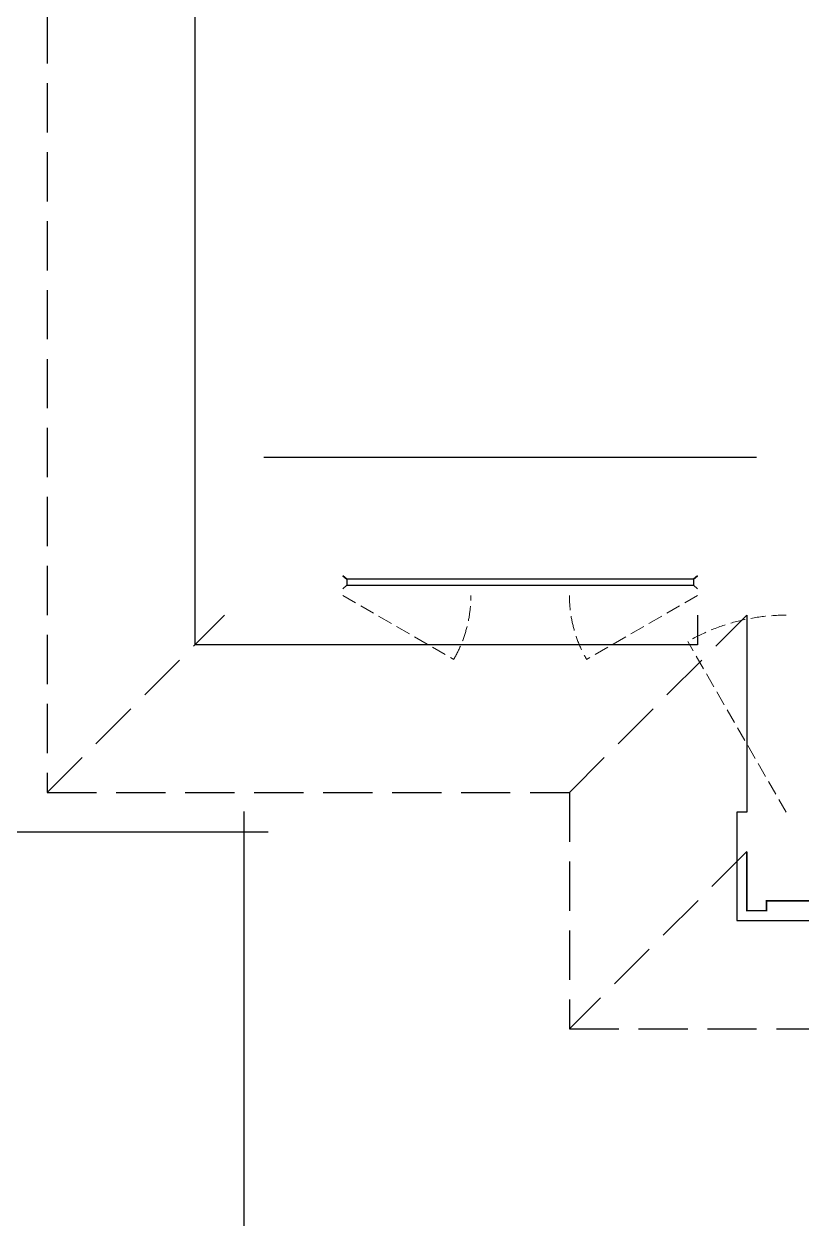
# Model space of a CAD drawing. Extents: x 2803505 to 5851001, y -1372902 to 24339.
# Drawn here: x 2846688 to 2850636, y -894072 to -887972 of the extents above; entities that cross this region are included whole.
import ezdxf
from ezdxf.xclip import XClip

# ---------------------------------------------------------------- set-up
doc = ezdxf.new("R2010")
doc.units = 0
doc.header["$LTSCALE"] = 1000
doc.header["$MEASUREMENT"] = 0
doc.header["$XCLIPFRAME"] = 2
doc.linetypes.add('DASH', pattern=[0.35, 0.25, -0.1])
doc.linetypes.add('DOTE', pattern=[2.42, 2, -0.2, 0.02, -0.2])
doc.layers.get('0').update_dxf_attribs({"linetype": 'CONTINUOUS'})
for name, color, linetype in [('!!电气', 1, 'CONTINUOUS'), ('3-栏杆1', 252, 'CONTINUOUS'), ('3.5方案汇报，与郭总、侯月琴确定户型_t8$0$2020.03.04 -1安徽标准化洋房户型(UA）_t8_t8$0$看线', 154, 'CONTINUOUS'), ('卫生间', 6, 'CONTINUOUS'), ('看线', 185, 'CONTINUOUS')]:
    doc.layers.add(name, color=color, linetype=linetype)
doc.layers.add('DOTE', color=19, linetype='DOTE', lineweight=9)
doc.layers.add('WINDOW', color=146, linetype='CONTINUOUS', lineweight=20)

# ---------------------------------------------------------------- blocks, each defined once
blk = doc.blocks.new('A$C74D73064')
at = {"layer": 'DOTE', "color": 252}
blk.add_line((-13745, 93136.9), (-13745, 8148.9), dxfattribs=at)
blk = doc.blocks.new('A$C24015597')
ref = blk.add_blockref('A$C74D73064', (24685.7, -33857.7))
XClip(ref).set_block_clipping_path([(-14883.2465648082, 50822.2568892687), (39116.7403027331, 70322.2568880918)])
blk = doc.blocks.new('A$C148B7D8E')
at = {"layer": '卫生间', "color": 252, "linetype": 'DASH'}
for p, q in [((-900, -900), (0, 0)), ((1750, -900), (2650, 0)), ((2650, -1200), (1750, -2100))]:
    blk.add_line(p, q, dxfattribs=at)
blk.add_lwpolyline([(16100, 14000), (16100, 15400), (7700, 15400), (7700, 10800), (7300, 10800), (7300, 10000), (900, 10000), (900, 9000), (-900, 9000), (-900, -900), (1750, -900), (1750, -2100), (23450, -2100), (23450, -900), (25100, -900)], dxfattribs=at)
blk = doc.blocks.new('A$C66B635E3')
at = {"layer": '!!电气', "color": 1}
for p, q in [((0, -2000), (0, 103)), ((-2000, 0), (121.3, 0))]:
    blk.add_line(p, q, dxfattribs=at)
at = {"color": 252, "const_width": 8}
blk.add_lwpolyline([(2550, -100), (2550, -400), (2650, -400), (2650, -350), (3700, -350), (3700, -100)], dxfattribs=at)
at = {"layer": '3-栏杆1', "color": 252}
for p, q in [((520.3, 1282.2), (500, 1300)), ((500, 1300), (520.3, 1282.2)), ((2279.7, 1282.1), (520.3, 1282.2)), ((520.3, 1282.2), (520.3, 1252.9)), ((2279.7, 1282.2), (2300, 1300)), ((2300, 1300), (2279.7, 1282.2)), ((2279.7, 1282.2), (2279.7, 1252.9)), ((500, 1233.1), (520.3, 1252.9)), ((520.3, 1252.9), (2279.7, 1252.9)), ((2279.7, 1252.9), (2300, 1233.1)), ((2300, 1233.1), (2279.7, 1252.9))]:
    blk.add_line(p, q, dxfattribs=at)
at = {"layer": '3.5方案汇报，与郭总、侯月琴确定户型_t8$0$2020.03.04 -1安徽标准化洋房户型(UA）_t8_t8$0$看线', "color": 252, "ltscale": 10}
blk.add_line((2600, 1900), (100, 1900), dxfattribs=at)
at = {"layer": 'WINDOW', "color": 252, "linetype": 'DASH', "ltscale": 0.3}
for points in [[(500, 1200), (1063.1, 875.4, 0.131485), (1150, 1200)], [(2300, 1200), (1736.9, 875.4, -0.131485), (1650, 1200)], [(2750, 100), (2250, 966, -0.131652), (2750, 1100)]]:
    blk.add_lwpolyline(points, format="xyb", dxfattribs=at)
at = {"layer": '看线', "color": 252}
for points in [[(2300, 1100), (2300, 950), (-250, 950), (-250, 9350), (1400.1, 9350), (1400.1, 9200)], [(2550, 100), (2500, 100), (2500, -450), (3750, -450), (3750, -250)]]:
    blk.add_lwpolyline(points, dxfattribs=at)
at = {"layer": '看线', "color": 252, "ltscale": 0.5}
blk.add_lwpolyline([(2550, 1100), (2550, 100)], dxfattribs=at)
at = {"color": 252}
blk.add_blockref('A$C148B7D8E', (-100, 1100), dxfattribs=at)

msp = doc.modelspace()

# ---------------------------------------------------------------- block references
at = {"layer": '!!电气'}
for name, p in [('A$C24015597', (2836003.5, -866453.6)), ('A$C66B635E3', (2847806, -892072))]:
    msp.add_blockref(name, p, dxfattribs=at)

doc.saveas('drawing.dxf')
